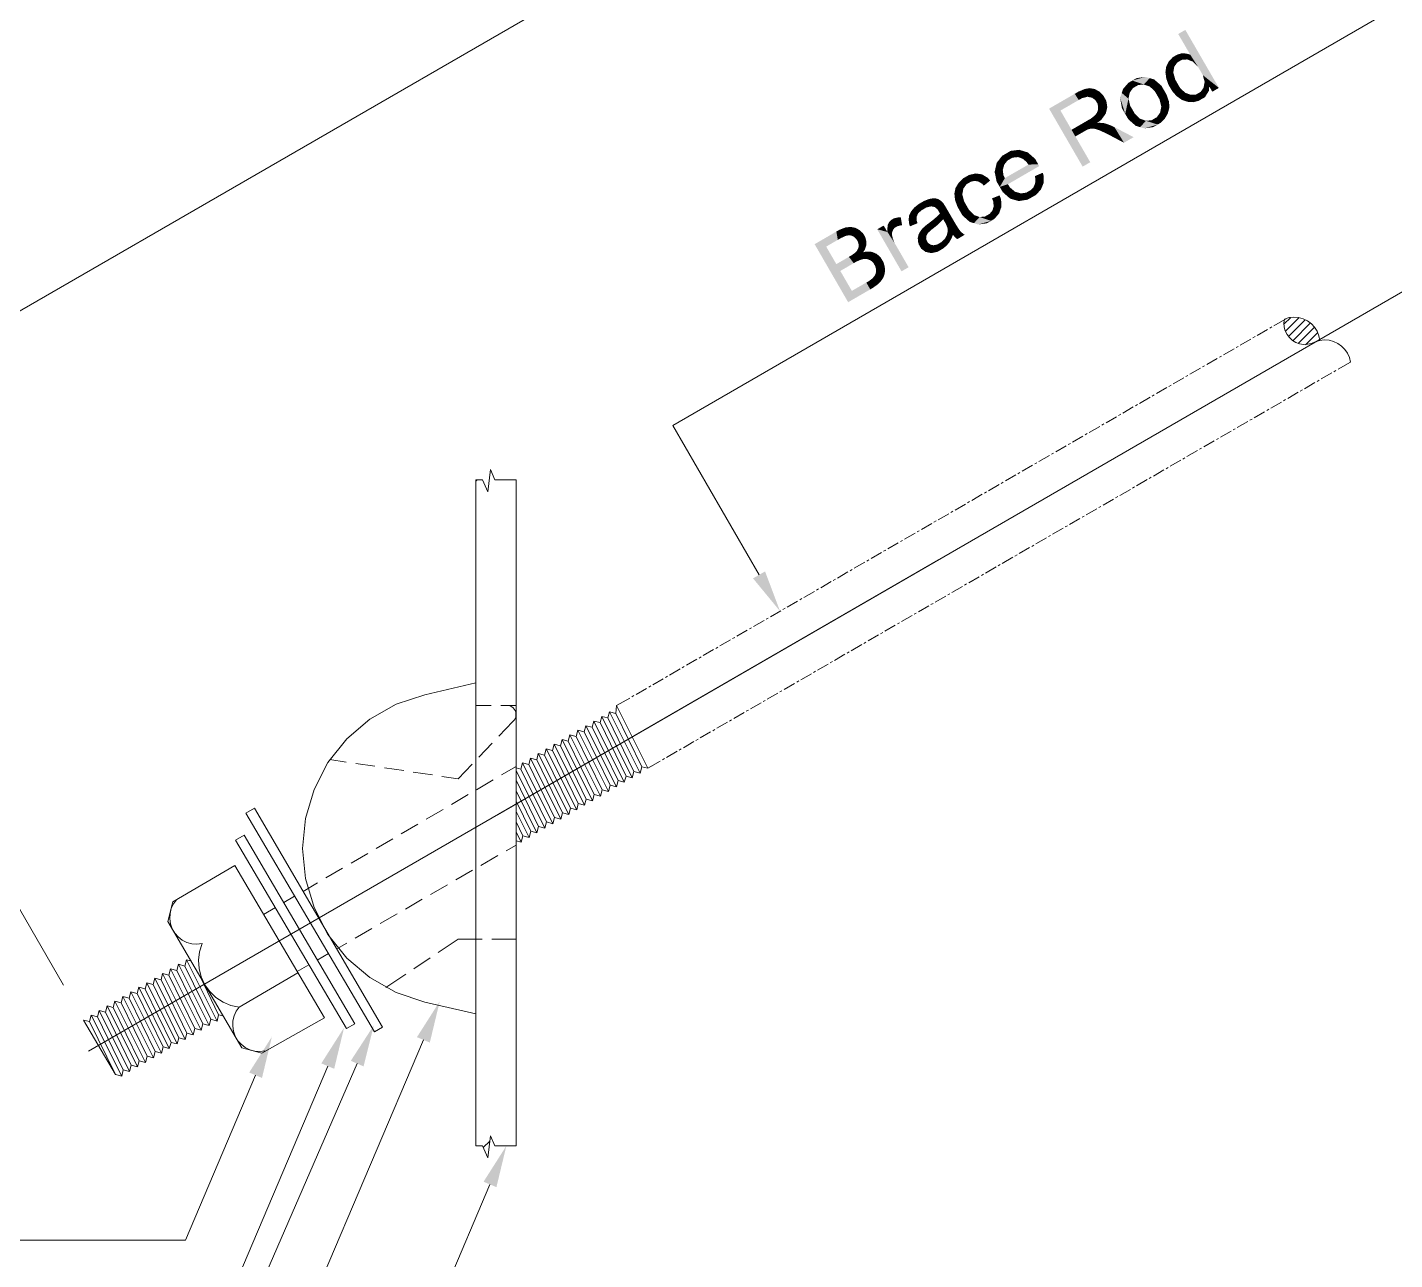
# Model space of a CAD drawing. Header units: millimetres. Extents: x 2 to 579, y 1 to 405.
# Drawn here: x 148.13 to 165.76, y 119.95 to 135.84 of the extents above; entities that cross this region are included whole.
import ezdxf

# ---------------------------------------------------------------- set-up
doc = ezdxf.new("R2010")
doc.units = ezdxf.units.MM
doc.linetypes.add('XKITLINE00', pattern=[0])
doc.layers.add('LinkedObject', color=7, linetype='Continuous', lineweight=0)

# ---------------------------------------------------------------- blocks, each defined once
blk = doc.blocks.new('*A4')
at = {"layer": 'LinkedObject'}
for color, points in [(7, [(163.057, 135.807), (163.121, 135.486), (162.965, 135.754)]), (7, [(163.057, 135.807), (163.222, 135.329), (163.121, 135.486)]), (7, [(163.222, 135.329), (163.057, 135.807), (163.49, 135.059)]), (7, [(162.895, 135.455), (162.951, 135.385), (162.845, 135.402)]), (7, [(162.928, 135.474), (162.951, 135.385), (162.895, 135.455)]), (7, [(162.953, 135.488), (163.013, 135.421), (162.928, 135.474)]), (7, [(162.928, 135.474), (163.013, 135.421), (162.981, 135.403)]), (7, [(162.951, 135.385), (162.928, 135.474), (162.981, 135.403)]), (7, [(163.002, 135.503), (163.013, 135.421), (162.953, 135.488)]), (7, [(163.027, 135.504), (163.013, 135.421), (163.002, 135.503)]), (7, [(163.027, 135.504), (163.081, 135.426), (163.013, 135.421)]), (7, [(163.052, 135.504), (163.081, 135.426), (163.027, 135.504)]), (7, [(163.099, 135.495), (163.081, 135.426), (163.052, 135.504)]), (7, [(163.121, 135.486), (163.081, 135.426), (163.099, 135.495)]), (7, [(163.081, 135.426), (163.121, 135.486), (163.117, 135.412)]), (7, [(163.117, 135.412), (163.121, 135.486), (163.153, 135.399)]), (7, [(163.121, 135.486), (163.222, 135.329), (163.153, 135.399)]), (7, [(162.811, 135.336), (162.908, 135.294), (162.8, 135.262)]), (7, [(162.8, 135.262), (162.908, 135.294), (162.806, 135.221)]), (7, [(162.806, 135.221), (162.908, 135.294), (162.902, 135.257)]), (7, [(162.902, 135.257), (162.864, 135.058), (162.806, 135.221)]), (7, [(162.914, 135.331), (162.811, 135.336), (162.828, 135.369)]), (7, [(162.908, 135.294), (162.811, 135.336), (162.914, 135.331)]), (7, [(162.845, 135.402), (162.951, 135.385), (162.828, 135.369)]), (7, [(162.828, 135.369), (162.951, 135.385), (162.914, 135.331)]), (7, [(162.927, 135.167), (162.864, 135.058), (162.902, 135.257)]), (7, [(163.222, 135.329), (163.49, 135.059), (163.254, 135.274)]), (7, [(163.254, 135.274), (163.49, 135.059), (163.283, 135.223)]), (7, [(161.827, 135.056), (161.824, 134.939), (161.795, 135.051)]), (7, [(161.824, 134.939), (161.827, 135.056), (161.853, 134.933)]), (7, [(161.919, 135.028), (161.827, 135.056), (161.889, 135.044)]), (7, [(161.853, 134.933), (161.827, 135.056), (161.919, 135.028)]), (7, [(162.372, 135.153), (162.237, 134.994), (162.322, 135.124)]), (7, [(162.382, 135.057), (162.237, 134.994), (162.372, 135.153)]), (7, [(162.322, 135.124), (162.237, 134.994), (162.254, 135.045)]), (7, [(162.34, 134.998), (162.237, 134.994), (162.382, 135.057)]), (7, [(162.54, 135.201), (162.372, 135.153), (162.428, 135.185)]), (7, [(162.597, 135.185), (162.372, 135.153), (162.54, 135.201)]), (7, [(162.522, 135.103), (162.372, 135.153), (162.597, 135.185)]), (7, [(162.372, 135.153), (162.45, 135.096), (162.416, 135.077)]), (7, [(162.45, 135.096), (162.372, 135.153), (162.522, 135.103)]), (7, [(162.382, 135.057), (162.372, 135.153), (162.416, 135.077)]), (7, [(162.522, 135.103), (162.597, 135.185), (162.56, 135.09)]), (7, [(162.597, 135.185), (162.597, 135.078), (162.56, 135.09)]), (7, [(162.748, 135.088), (162.597, 135.185), (162.654, 135.169)]), (7, [(162.785, 135.024), (162.597, 135.185), (162.748, 135.088)]), (7, [(162.664, 135.015), (162.597, 135.185), (162.785, 135.024)]), (7, [(162.597, 135.078), (162.597, 135.185), (162.664, 135.015)]), (7, [(162.806, 135.221), (162.864, 135.058), (162.811, 135.18)]), (7, [(162.811, 135.18), (162.864, 135.058), (162.84, 135.099)]), (7, [(162.864, 135.058), (162.927, 135.167), (162.958, 135.113)]), (7, [(162.988, 135.061), (162.864, 135.058), (162.958, 135.113)]), (7, [(162.864, 135.058), (162.988, 135.061), (162.888, 135.017)]), (7, [(162.888, 135.017), (162.988, 135.061), (162.945, 134.952)]), (7, [(162.945, 134.952), (162.988, 135.061), (162.978, 134.929)]), (7, [(162.978, 134.929), (162.988, 135.061), (163.055, 134.996)]), (7, [(163.255, 135.008), (163.365, 135.079), (163.26, 134.911)]), (7, [(163.292, 135.063), (163.365, 135.079), (163.255, 135.008)]), (7, [(163.26, 134.911), (163.365, 135.079), (163.31, 134.939)]), (7, [(163.283, 135.223), (163.49, 135.059), (163.306, 135.136)]), (7, [(163.365, 135.079), (163.292, 135.063), (163.299, 135.099)]), (7, [(163.306, 135.136), (163.365, 135.079), (163.299, 135.099)]), (7, [(163.306, 135.136), (163.49, 135.059), (163.365, 135.079)]), (7, [(163.31, 134.939), (163.365, 135.079), (163.362, 135.024)]), (7, [(163.365, 135.079), (163.49, 135.059), (163.405, 135.01)]), (7, [(161.683, 134.903), (161.3, 134.792), (161.631, 134.983)]), (7, [(161.447, 134.767), (161.3, 134.792), (161.683, 134.903)]), (7, [(161.795, 135.051), (161.631, 134.983), (161.763, 135.046)]), (7, [(161.795, 134.945), (161.631, 134.983), (161.795, 135.051)]), (7, [(161.763, 135.046), (161.631, 134.983), (161.681, 135.012)]), (7, [(161.631, 134.983), (161.725, 134.927), (161.683, 134.903)]), (7, [(161.725, 134.927), (161.631, 134.983), (161.795, 134.945)]), (7, [(161.795, 135.051), (161.824, 134.939), (161.795, 134.945)]), (7, [(161.919, 135.028), (161.898, 134.901), (161.853, 134.933)]), (7, [(161.949, 135.011), (161.898, 134.901), (161.919, 135.028)]), (7, [(161.997, 134.964), (161.898, 134.901), (161.949, 135.011)]), (7, [(162.015, 134.933), (161.898, 134.901), (161.997, 134.964)]), (7, [(161.898, 134.901), (162.015, 134.933), (161.913, 134.874)]), (7, [(162.015, 134.933), (161.924, 134.856), (161.913, 134.874)]), (7, [(161.924, 134.856), (162.015, 134.933), (161.933, 134.817)]), (7, [(161.933, 134.817), (162.015, 134.933), (162.041, 134.769)]), (7, [(162.051, 134.811), (162.015, 134.933), (162.038, 134.893)]), (7, [(162.041, 134.769), (162.015, 134.933), (162.051, 134.811)]), (7, [(162.237, 134.994), (162.282, 134.723), (162.216, 134.934)]), (7, [(162.216, 134.934), (162.282, 134.723), (162.239, 134.798)]), (7, [(162.237, 134.994), (162.34, 134.998), (162.332, 134.959)]), (7, [(162.324, 134.92), (162.282, 134.723), (162.237, 134.994)]), (7, [(162.324, 134.92), (162.237, 134.994), (162.332, 134.959)]), (7, [(162.346, 134.829), (162.282, 134.723), (162.324, 134.92)]), (7, [(162.664, 135.015), (162.785, 135.024), (162.693, 134.965)]), (7, [(162.785, 135.024), (162.724, 134.911), (162.693, 134.965)]), (7, [(162.724, 134.911), (162.785, 135.024), (162.747, 134.819)]), (7, [(162.747, 134.819), (162.785, 135.024), (162.849, 134.841)]), (7, [(162.847, 134.88), (162.785, 135.024), (162.815, 134.972)]), (7, [(162.849, 134.841), (162.785, 135.024), (162.847, 134.88)]), (7, [(163.055, 134.996), (163.083, 134.88), (162.978, 134.929)]), (7, [(162.978, 134.929), (163.083, 134.88), (163.012, 134.905)]), (7, [(163.092, 134.983), (163.083, 134.88), (163.055, 134.996)]), (7, [(163.083, 134.88), (163.092, 134.983), (163.12, 134.877)]), (7, [(163.12, 134.877), (163.092, 134.983), (163.128, 134.97)]), (7, [(163.128, 134.97), (163.26, 134.911), (163.12, 134.877)]), (7, [(163.12, 134.877), (163.26, 134.911), (163.158, 134.875)]), (7, [(163.195, 134.974), (163.26, 134.911), (163.128, 134.97)]), (7, [(163.158, 134.875), (163.26, 134.911), (163.228, 134.892)]), (7, [(163.26, 134.911), (163.195, 134.974), (163.225, 134.991)]), (7, [(163.255, 135.008), (163.26, 134.911), (163.225, 134.991)]), (7, [(161.59, 134.519), (161.733, 134.044), (161.3, 134.792)]), (7, [(161.3, 134.792), (161.447, 134.767), (161.59, 134.519)]), (7, [(161.885, 134.699), (161.922, 134.608), (161.836, 134.661)]), (7, [(161.9, 134.717), (162.041, 134.769), (161.885, 134.699)]), (7, [(162.031, 134.727), (161.885, 134.699), (162.041, 134.769)]), (7, [(161.972, 134.646), (161.885, 134.699), (162.031, 134.727)]), (7, [(161.922, 134.608), (161.885, 134.699), (161.972, 134.646)]), (7, [(161.915, 134.735), (162.041, 134.769), (161.9, 134.717)]), (7, [(162.041, 134.769), (161.915, 134.735), (161.931, 134.774)]), (7, [(161.932, 134.796), (162.041, 134.769), (161.931, 134.774)]), (7, [(161.933, 134.817), (162.041, 134.769), (161.932, 134.796)]), (7, [(162.282, 134.723), (162.346, 134.829), (162.376, 134.777)]), (7, [(162.406, 134.725), (162.282, 134.723), (162.376, 134.777)]), (7, [(162.406, 134.725), (162.474, 134.553), (162.282, 134.723)]), (7, [(162.282, 134.723), (162.474, 134.553), (162.322, 134.654)]), (7, [(162.474, 134.661), (162.474, 134.553), (162.406, 134.725)]), (7, [(162.811, 134.695), (162.69, 134.682), (162.732, 134.741)]), (7, [(162.74, 134.78), (162.831, 134.729), (162.732, 134.741)]), (7, [(162.732, 134.741), (162.831, 134.729), (162.811, 134.695)]), (7, [(162.849, 134.841), (162.74, 134.78), (162.747, 134.819)]), (7, [(162.85, 134.802), (162.74, 134.78), (162.849, 134.841)]), (7, [(162.831, 134.729), (162.74, 134.78), (162.85, 134.802)]), (7, [(161.754, 134.499), (161.59, 134.519), (161.802, 134.642)]), (7, [(161.754, 134.499), (161.802, 134.642), (161.773, 134.51)]), (7, [(161.773, 134.51), (161.802, 134.642), (161.802, 134.524)]), (7, [(161.852, 134.534), (161.802, 134.642), (161.836, 134.661)]), (7, [(161.802, 134.524), (161.802, 134.642), (161.811, 134.527)]), (7, [(161.811, 134.527), (161.802, 134.642), (161.824, 134.531)]), (7, [(161.824, 134.531), (161.802, 134.642), (161.852, 134.534)]), (7, [(161.852, 134.534), (161.836, 134.661), (161.868, 134.534)]), (7, [(161.836, 134.661), (161.922, 134.608), (161.868, 134.534)]), (7, [(161.868, 134.534), (161.922, 134.608), (161.883, 134.533)]), (7, [(161.922, 134.608), (161.922, 134.522), (161.883, 134.533)]), (7, [(161.948, 134.609), (161.922, 134.522), (161.922, 134.608)]), (7, [(161.922, 134.522), (161.948, 134.609), (161.947, 134.513)]), (7, [(161.947, 134.513), (161.948, 134.609), (161.971, 134.503)]), (7, [(162.004, 134.605), (161.948, 134.609), (161.988, 134.608)]), (7, [(161.971, 134.503), (161.948, 134.609), (162.004, 134.605)]), (7, [(162.004, 134.605), (162.037, 134.472), (161.971, 134.503)]), (7, [(162.037, 134.597), (162.037, 134.472), (162.004, 134.605)]), (7, [(162.106, 134.571), (162.037, 134.472), (162.037, 134.597)]), (7, [(162.037, 134.472), (162.106, 134.571), (162.078, 134.451)]), (7, [(162.078, 134.451), (162.106, 134.571), (162.143, 134.553)]), (7, [(162.078, 134.451), (162.143, 134.553), (162.266, 134.352)]), (7, [(162.266, 134.352), (162.143, 134.553), (162.39, 134.424)]), (7, [(162.322, 134.654), (162.474, 134.553), (162.418, 134.57)]), (7, [(162.474, 134.553), (162.474, 134.661), (162.512, 134.648)]), (7, [(162.549, 134.635), (162.474, 134.553), (162.512, 134.648)]), (7, [(162.549, 134.635), (162.7, 134.587), (162.474, 134.553)]), (7, [(162.474, 134.553), (162.7, 134.587), (162.53, 134.537)]), (7, [(162.53, 134.537), (162.7, 134.587), (162.643, 134.554)]), (7, [(162.621, 134.642), (162.7, 134.587), (162.549, 134.635)]), (7, [(162.7, 134.587), (162.621, 134.642), (162.656, 134.662)]), (7, [(162.69, 134.682), (162.7, 134.587), (162.656, 134.662)]), (7, [(162.791, 134.661), (162.69, 134.682), (162.811, 134.695)]), (7, [(162.735, 134.607), (162.69, 134.682), (162.791, 134.661)]), (7, [(162.7, 134.587), (162.69, 134.682), (162.735, 134.607)]), (7, [(161.59, 134.519), (161.639, 134.433), (161.733, 134.044)]), (7, [(161.639, 134.433), (161.59, 134.519), (161.754, 134.499)]), (7, [(161.733, 134.044), (161.639, 134.433), (161.831, 134.101)]), (7, [(160.75, 134.215), (160.611, 134.034), (160.694, 134.183)]), (7, [(160.763, 134.122), (160.611, 134.034), (160.75, 134.215)]), (7, [(160.694, 134.183), (160.611, 134.034), (160.625, 134.093)]), (7, [(160.915, 134.261), (160.75, 134.215), (160.804, 134.247)]), (7, [(160.97, 134.244), (160.75, 134.215), (160.915, 134.261)]), (7, [(160.902, 134.167), (160.75, 134.215), (160.97, 134.244)]), (7, [(160.75, 134.215), (160.829, 134.16), (160.794, 134.14)]), (7, [(160.829, 134.16), (160.75, 134.215), (160.902, 134.167)]), (7, [(160.763, 134.122), (160.75, 134.215), (160.794, 134.14)]), (7, [(160.902, 134.167), (160.97, 134.244), (160.939, 134.153)]), (7, [(160.97, 134.244), (160.963, 134.144), (160.939, 134.153)]), (7, [(160.963, 134.144), (160.97, 134.244), (161.01, 134.103)]), (7, [(161.121, 134.143), (160.97, 134.244), (161.026, 134.227)]), (7, [(161.01, 134.103), (160.97, 134.244), (161.121, 134.143)]), (7, [(160.611, 134.034), (160.624, 133.85), (160.598, 133.976)]), (7, [(160.722, 134.07), (160.611, 134.034), (160.763, 134.122)]), (7, [(160.713, 134.036), (160.611, 134.034), (160.722, 134.07)]), (7, [(160.611, 134.034), (160.713, 134.036), (160.703, 134.003)]), (7, [(160.703, 134.003), (160.624, 133.85), (160.611, 134.034)]), (7, [(160.712, 133.932), (160.624, 133.85), (160.703, 134.003)]), (7, [(161.162, 134.071), (160.664, 133.782), (161.159, 134.075)]), (7, [(160.73, 133.896), (161.159, 134.075), (160.664, 133.782)]), (7, [(161.169, 134.059), (160.664, 133.782), (161.162, 134.071)]), (7, [(161.173, 134.051), (160.664, 133.782), (161.169, 134.059)]), (7, [(160.769, 133.817), (160.664, 133.782), (161.173, 134.051)]), (7, [(161.033, 134.07), (161.159, 134.075), (160.73, 133.896)]), (7, [(161.01, 134.103), (161.121, 134.143), (161.033, 134.07)]), (7, [(161.159, 134.075), (161.033, 134.07), (161.121, 134.143)]), (7, [(160.135, 133.838), (160.237, 133.818), (160.115, 133.804)]), (7, [(160.115, 133.804), (160.237, 133.818), (160.195, 133.761)]), (7, [(160.19, 133.892), (160.237, 133.818), (160.135, 133.838)]), (7, [(160.225, 133.912), (160.237, 133.818), (160.19, 133.892)]), (7, [(160.354, 133.956), (160.225, 133.912), (160.269, 133.937)]), (7, [(160.395, 133.95), (160.225, 133.912), (160.354, 133.956)]), (7, [(160.342, 133.86), (160.225, 133.912), (160.395, 133.95)]), (7, [(160.225, 133.912), (160.295, 133.851), (160.272, 133.838)]), (7, [(160.295, 133.851), (160.225, 133.912), (160.342, 133.86)]), (7, [(160.237, 133.818), (160.225, 133.912), (160.272, 133.838)]), (7, [(160.342, 133.86), (160.395, 133.95), (160.366, 133.856)]), (7, [(160.395, 133.95), (160.39, 133.851), (160.366, 133.856)]), (7, [(160.39, 133.851), (160.395, 133.95), (160.437, 133.823)]), (7, [(160.508, 133.901), (160.395, 133.95), (160.436, 133.944)]), (7, [(160.54, 133.864), (160.395, 133.95), (160.508, 133.901)]), (7, [(160.437, 133.823), (160.395, 133.95), (160.54, 133.864)]), (7, [(160.437, 133.823), (160.54, 133.864), (160.459, 133.799)]), (7, [(160.624, 133.85), (160.712, 133.932), (160.73, 133.896)]), (7, [(160.73, 133.896), (160.664, 133.782), (160.624, 133.85)]), (7, [(160.797, 133.774), (160.664, 133.782), (160.769, 133.817)]), (7, [(161.11, 133.804), (161.228, 133.828), (161.1, 133.78)]), (7, [(161.211, 133.788), (161.1, 133.78), (161.228, 133.828)]), (7, [(161.12, 133.828), (161.228, 133.828), (161.11, 133.804)]), (7, [(161.219, 133.965), (161.124, 133.886), (161.117, 133.922)]), (7, [(161.12, 133.828), (161.219, 133.965), (161.228, 133.828)]), (7, [(161.124, 133.886), (161.219, 133.965), (161.12, 133.828)]), (7, [(161.228, 133.828), (161.219, 133.965), (161.232, 133.917)]), (7, [(160.094, 133.771), (160.188, 133.723), (160.079, 133.696)]), (7, [(160.079, 133.696), (160.188, 133.723), (160.083, 133.654)]), (7, [(160.083, 133.654), (160.188, 133.723), (160.181, 133.686)]), (7, [(160.181, 133.686), (160.143, 133.484), (160.083, 133.654)]), (7, [(160.083, 133.654), (160.143, 133.484), (160.088, 133.613)]), (7, [(160.195, 133.761), (160.094, 133.771), (160.115, 133.804)]), (7, [(160.188, 133.723), (160.094, 133.771), (160.195, 133.761)]), (7, [(160.205, 133.595), (160.143, 133.484), (160.181, 133.686)]), (7, [(160.662, 133.674), (160.579, 133.597), (160.564, 133.634)]), (7, [(160.579, 133.597), (160.662, 133.674), (160.586, 133.532)]), (7, [(160.586, 133.532), (160.662, 133.674), (160.671, 133.484)]), (7, [(160.686, 133.528), (160.662, 133.674), (160.681, 133.623)]), (7, [(160.671, 133.484), (160.662, 133.674), (160.686, 133.528)]), (7, [(160.664, 133.782), (160.852, 133.616), (160.702, 133.716)]), (7, [(160.797, 133.774), (160.852, 133.616), (160.664, 133.782)]), (7, [(160.702, 133.716), (160.852, 133.616), (160.796, 133.633)]), (7, [(160.862, 133.72), (160.852, 133.616), (160.797, 133.774)]), (7, [(160.852, 133.616), (160.862, 133.72), (160.908, 133.6)]), (7, [(160.898, 133.71), (160.908, 133.6), (160.862, 133.72)]), (7, [(160.935, 133.699), (160.908, 133.6), (160.898, 133.71)]), (7, [(160.935, 133.699), (161.083, 133.652), (160.908, 133.6)]), (7, [(160.908, 133.6), (161.083, 133.652), (161.023, 133.618)]), (7, [(161.005, 133.708), (161.083, 133.652), (160.935, 133.699)]), (7, [(161.039, 133.728), (161.083, 133.652), (161.005, 133.708)]), (7, [(161.064, 133.742), (161.083, 133.652), (161.039, 133.728)]), (7, [(161.064, 133.742), (161.211, 133.788), (161.083, 133.652)]), (7, [(161.1, 133.78), (161.211, 133.788), (161.064, 133.742)]), (7, [(161.083, 133.652), (161.211, 133.788), (161.13, 133.679)]), (7, [(161.13, 133.679), (161.211, 133.788), (161.194, 133.747)]), (7, [(159.521, 133.467), (159.611, 133.44), (159.496, 133.416)]), (7, [(159.542, 133.492), (159.611, 133.44), (159.521, 133.467)]), (7, [(159.619, 133.562), (159.542, 133.492), (159.563, 133.517)]), (7, [(159.652, 133.479), (159.542, 133.492), (159.619, 133.562)]), (7, [(159.611, 133.44), (159.542, 133.492), (159.652, 133.479)]), (7, [(159.654, 133.582), (159.719, 133.518), (159.619, 133.562)]), (7, [(159.652, 133.479), (159.619, 133.562), (159.685, 133.498)]), (7, [(159.685, 133.498), (159.619, 133.562), (159.719, 133.518)]), (7, [(159.776, 133.631), (159.654, 133.582), (159.75, 133.626)]), (7, [(159.781, 133.532), (159.654, 133.582), (159.776, 133.631)]), (7, [(159.75, 133.626), (159.654, 133.582), (159.689, 133.602)]), (7, [(159.719, 133.518), (159.654, 133.582), (159.781, 133.532)]), (7, [(159.846, 133.633), (159.776, 133.631), (159.803, 133.635)]), (7, [(159.864, 133.627), (159.776, 133.631), (159.846, 133.633)]), (7, [(159.781, 133.532), (159.776, 133.631), (159.807, 133.527)]), (7, [(159.807, 133.527), (159.776, 133.631), (159.827, 133.523)]), (7, [(159.776, 133.631), (159.863, 133.491), (159.827, 133.523)]), (7, [(159.864, 133.627), (159.863, 133.491), (159.776, 133.631)]), (7, [(159.881, 133.62), (159.863, 133.491), (159.864, 133.627)]), (7, [(159.914, 133.597), (159.863, 133.491), (159.881, 133.62)]), (7, [(159.929, 133.581), (159.863, 133.491), (159.914, 133.597)]), (7, [(159.863, 133.491), (159.929, 133.581), (159.938, 133.57)]), (7, [(159.863, 133.491), (159.938, 133.57), (159.879, 133.463)]), (7, [(159.879, 133.463), (159.938, 133.57), (159.88, 133.461)]), (7, [(159.88, 133.461), (159.938, 133.57), (159.887, 133.449)]), (7, [(159.887, 133.449), (159.938, 133.57), (159.892, 133.439)]), (7, [(159.892, 133.439), (159.938, 133.57), (159.934, 133.367)]), (7, [(159.964, 133.529), (159.934, 133.367), (159.938, 133.57)]), (7, [(159.982, 133.498), (159.934, 133.367), (159.964, 133.529)]), (7, [(159.982, 133.498), (159.953, 133.333), (159.934, 133.367)]), (7, [(160.053, 133.376), (159.953, 133.333), (159.982, 133.498)]), (7, [(160.088, 133.613), (160.143, 133.484), (160.118, 133.528)]), (7, [(160.143, 133.484), (160.205, 133.595), (160.236, 133.541)]), (7, [(160.267, 133.487), (160.143, 133.484), (160.236, 133.541)]), (7, [(160.267, 133.487), (160.331, 133.315), (160.143, 133.484)]), (7, [(160.143, 133.484), (160.331, 133.315), (160.182, 133.416)]), (7, [(160.334, 133.419), (160.331, 133.315), (160.267, 133.487)]), (7, [(160.534, 133.436), (160.671, 133.484), (160.552, 133.345)]), (7, [(160.569, 133.478), (160.671, 133.484), (160.534, 133.436)]), (7, [(160.552, 133.345), (160.671, 133.484), (160.596, 133.371)]), (7, [(160.671, 133.484), (160.569, 133.478), (160.578, 133.505)]), (7, [(160.586, 133.532), (160.671, 133.484), (160.578, 133.505)]), (7, [(160.596, 133.371), (160.671, 133.484), (160.655, 133.44)]), (7, [(159.221, 133.295), (159.215, 133.202), (159.214, 133.24)]), (7, [(159.229, 133.312), (159.215, 133.202), (159.221, 133.295)]), (7, [(159.312, 133.257), (159.215, 133.202), (159.229, 133.312)]), (7, [(159.237, 133.328), (159.327, 133.266), (159.229, 133.312)]), (7, [(159.229, 133.312), (159.327, 133.266), (159.312, 133.257)]), (7, [(159.261, 133.355), (159.327, 133.266), (159.237, 133.328)]), (7, [(159.277, 133.364), (159.327, 133.266), (159.261, 133.355)]), (7, [(159.355, 133.39), (159.277, 133.364), (159.3, 133.377)]), (7, [(159.388, 133.389), (159.277, 133.364), (159.355, 133.39)]), (7, [(159.383, 133.285), (159.277, 133.364), (159.388, 133.389)]), (7, [(159.277, 133.364), (159.344, 133.276), (159.327, 133.266)]), (7, [(159.344, 133.276), (159.277, 133.364), (159.383, 133.285)]), (7, [(159.383, 133.285), (159.388, 133.389), (159.405, 133.285)]), (7, [(159.493, 133.39), (159.506, 133.274), (159.489, 133.364)]), (7, [(159.489, 133.364), (159.506, 133.274), (159.496, 133.306)]), (7, [(159.602, 133.42), (159.493, 133.39), (159.611, 133.44)]), (7, [(159.496, 133.416), (159.611, 133.44), (159.493, 133.39)]), (7, [(159.593, 133.4), (159.493, 133.39), (159.602, 133.42)]), (7, [(159.593, 133.4), (159.506, 133.274), (159.493, 133.39)]), (7, [(159.594, 133.347), (159.506, 133.274), (159.593, 133.4)]), (7, [(159.506, 133.274), (159.594, 133.347), (159.603, 133.314)]), (7, [(159.721, 133.294), (159.778, 133.226), (159.685, 133.263)]), (7, [(159.747, 133.313), (159.804, 133.246), (159.721, 133.294)]), (7, [(159.721, 133.294), (159.804, 133.246), (159.778, 133.226)]), (7, [(159.798, 133.352), (159.85, 133.282), (159.747, 133.313)]), (7, [(159.747, 133.313), (159.85, 133.282), (159.804, 133.246)]), (7, [(159.871, 133.415), (159.934, 133.367), (159.798, 133.352)]), (7, [(159.798, 133.352), (159.934, 133.367), (159.85, 133.282)]), (7, [(159.85, 133.282), (159.934, 133.367), (159.915, 133.343)]), (7, [(159.892, 133.439), (159.934, 133.367), (159.871, 133.415)]), (7, [(160.053, 133.376), (159.971, 133.303), (159.953, 133.333)]), (7, [(159.971, 133.303), (160.053, 133.376), (159.99, 133.253)]), (7, [(159.981, 133.158), (160.09, 133.312), (160.14, 133.233)]), (7, [(159.993, 133.207), (160.09, 133.312), (159.981, 133.158)]), (7, [(159.99, 133.253), (160.053, 133.376), (160.09, 133.312)]), (7, [(160.09, 133.312), (159.991, 133.233), (159.99, 133.253)]), (7, [(159.991, 133.233), (160.09, 133.312), (159.993, 133.207)]), (7, [(160.182, 133.416), (160.331, 133.315), (160.276, 133.332)]), (7, [(160.331, 133.315), (160.334, 133.419), (160.369, 133.407)]), (7, [(160.404, 133.394), (160.331, 133.315), (160.369, 133.407)]), (7, [(160.404, 133.394), (160.552, 133.345), (160.331, 133.315)]), (7, [(160.331, 133.315), (160.552, 133.345), (160.386, 133.298)]), (7, [(160.386, 133.298), (160.552, 133.345), (160.496, 133.313)]), (7, [(160.473, 133.401), (160.552, 133.345), (160.404, 133.394)]), (7, [(160.552, 133.345), (160.473, 133.401), (160.507, 133.42)]), (7, [(160.534, 133.436), (160.552, 133.345), (160.507, 133.42)]), (7, [(158.576, 133.1), (158.277, 133.044), (158.557, 133.207)]), (7, [(158.6, 133.231), (158.677, 133.151), (158.557, 133.207)]), (7, [(158.557, 133.207), (158.677, 133.151), (158.617, 133.123)]), (7, [(158.576, 133.1), (158.557, 133.207), (158.617, 133.123)]), (7, [(158.676, 133.26), (158.677, 133.151), (158.6, 133.231)]), (7, [(158.716, 133.159), (158.676, 133.26), (158.708, 133.263)]), (7, [(158.677, 133.151), (158.676, 133.26), (158.696, 133.155)]), (7, [(158.696, 133.155), (158.676, 133.26), (158.716, 133.159)]), (7, [(158.741, 133.267), (158.753, 133.155), (158.708, 133.263)]), (7, [(158.708, 133.263), (158.753, 133.155), (158.716, 133.159)]), (7, [(158.801, 133.255), (158.753, 133.155), (158.741, 133.267)]), (7, [(158.83, 133.24), (158.753, 133.155), (158.801, 133.255)]), (7, [(158.753, 133.155), (158.83, 133.24), (158.77, 133.146)]), (7, [(158.83, 133.24), (158.787, 133.137), (158.77, 133.146)]), (7, [(158.787, 133.137), (158.83, 133.24), (158.815, 133.109)]), (7, [(158.815, 133.109), (158.83, 133.24), (158.916, 133.159)]), (7, [(158.916, 133.159), (158.826, 133.091), (158.815, 133.109)]), (7, [(158.826, 133.091), (158.916, 133.159), (158.837, 133.071)]), (7, [(158.901, 133.184), (158.83, 133.24), (158.858, 133.225)]), (7, [(158.916, 133.159), (158.83, 133.24), (158.901, 133.184)]), (7, [(158.837, 133.071), (158.916, 133.159), (158.846, 133.033)]), (7, [(158.846, 133.033), (158.916, 133.159), (158.942, 133.053)]), (7, [(158.943, 133.082), (158.916, 133.159), (158.93, 133.135)]), (7, [(158.942, 133.053), (158.916, 133.159), (158.943, 133.082)]), (7, [(159.215, 133.202), (159.084, 133.236), (159.167, 133.284)]), (7, [(159.084, 133.236), (159.215, 133.202), (159.397, 132.694)]), (7, [(159.29, 133.233), (159.215, 133.202), (159.312, 133.257)]), (7, [(159.284, 133.217), (159.215, 133.202), (159.29, 133.233)]), (7, [(159.277, 133.201), (159.215, 133.202), (159.284, 133.217)]), (7, [(159.308, 133.06), (159.489, 132.747), (159.215, 133.202)]), (7, [(159.308, 133.06), (159.215, 133.202), (159.285, 133.118)]), (7, [(159.285, 133.118), (159.215, 133.202), (159.279, 133.147)]), (7, [(159.279, 133.147), (159.215, 133.202), (159.274, 133.166)]), (7, [(159.274, 133.166), (159.215, 133.202), (159.277, 133.201)]), (7, [(159.397, 132.694), (159.215, 133.202), (159.489, 132.747)]), (7, [(159.616, 133.165), (159.716, 133.131), (159.607, 133.125)]), (7, [(159.607, 133.125), (159.716, 133.131), (159.608, 133.104)]), (7, [(159.608, 133.104), (159.716, 133.131), (159.715, 133.117)]), (7, [(159.715, 133.117), (159.632, 133.02), (159.608, 133.104)]), (7, [(159.716, 133.144), (159.616, 133.165), (159.625, 133.184)]), (7, [(159.716, 133.131), (159.616, 133.165), (159.716, 133.144)]), (7, [(159.634, 133.202), (159.726, 133.17), (159.625, 133.184)]), (7, [(159.625, 133.184), (159.726, 133.17), (159.716, 133.144)]), (7, [(159.721, 133.092), (159.632, 133.02), (159.715, 133.117)]), (7, [(159.658, 133.236), (159.726, 133.17), (159.634, 133.202)]), (7, [(159.673, 133.252), (159.726, 133.17), (159.658, 133.236)]), (7, [(159.685, 133.263), (159.743, 133.193), (159.673, 133.252)]), (7, [(159.726, 133.17), (159.673, 133.252), (159.735, 133.181)]), (7, [(159.735, 133.181), (159.673, 133.252), (159.743, 133.193)]), (7, [(159.685, 133.263), (159.778, 133.226), (159.743, 133.193)]), (7, [(160.06, 133.166), (159.954, 133.111), (159.968, 133.134)]), (7, [(160.047, 133.13), (159.954, 133.111), (160.06, 133.166)]), (7, [(160.016, 133.071), (159.954, 133.111), (160.047, 133.13)]), (7, [(160.14, 133.233), (160.06, 133.166), (159.968, 133.134)]), (7, [(159.981, 133.158), (160.14, 133.233), (159.968, 133.134)]), (7, [(160.06, 133.166), (160.14, 133.233), (160.074, 133.148)]), (7, [(160.074, 133.148), (160.14, 133.233), (160.152, 133.217)]), (7, [(160.152, 133.217), (160.102, 133.12), (160.074, 133.148)]), (7, [(160.165, 133.202), (160.102, 133.12), (160.152, 133.217)]), (7, [(160.165, 133.202), (160.118, 133.11), (160.102, 133.12)]), (7, [(160.196, 133.176), (160.118, 133.11), (160.165, 133.202)]), (7, [(160.118, 133.11), (160.196, 133.176), (160.213, 133.166)]), (7, [(158.426, 133.013), (158.277, 133.044), (158.576, 133.1)]), (7, [(158.277, 133.044), (158.608, 132.699), (158.709, 132.296)]), (7, [(158.557, 132.787), (158.608, 132.699), (158.277, 133.044)]), (7, [(158.277, 133.044), (158.426, 133.013), (158.557, 132.787)]), (7, [(158.752, 132.9), (158.903, 132.94), (158.817, 132.82)]), (7, [(158.797, 132.932), (158.903, 132.94), (158.752, 132.9)]), (7, [(158.809, 132.944), (158.922, 132.968), (158.797, 132.932)]), (7, [(158.903, 132.94), (158.797, 132.932), (158.922, 132.968)]), (7, [(158.824, 132.961), (158.922, 132.968), (158.809, 132.944)]), (7, [(158.817, 132.82), (158.903, 132.94), (158.876, 132.845)]), (7, [(158.842, 132.996), (158.922, 132.968), (158.824, 132.961)]), (7, [(158.942, 133.053), (158.842, 132.996), (158.846, 133.033)]), (7, [(158.942, 133.025), (158.842, 132.996), (158.942, 133.053)]), (7, [(158.922, 132.968), (158.842, 132.996), (158.942, 133.025)]), (7, [(158.903, 132.94), (158.921, 132.855), (158.876, 132.845)]), (7, [(159.015, 132.945), (158.903, 132.94), (158.943, 132.949)]), (7, [(158.963, 132.85), (158.903, 132.94), (159.015, 132.945)]), (7, [(158.921, 132.855), (158.903, 132.94), (158.963, 132.85)]), (7, [(158.963, 132.85), (159.015, 132.945), (158.983, 132.841)]), (7, [(158.983, 132.841), (159.015, 132.945), (159.003, 132.832)]), (7, [(159.003, 132.832), (159.015, 132.945), (159.047, 132.932)]), (7, [(159.608, 133.104), (159.632, 133.02), (159.608, 133.082)]), (7, [(159.608, 133.082), (159.632, 133.02), (159.62, 133.04)]), (7, [(159.632, 133.02), (159.721, 133.092), (159.728, 133.08)]), (7, [(159.739, 133.061), (159.632, 133.02), (159.728, 133.08)]), (7, [(159.632, 133.02), (159.739, 133.061), (159.651, 132.986)]), (7, [(159.651, 132.986), (159.739, 133.061), (159.707, 132.945)]), (7, [(159.707, 132.945), (159.739, 133.061), (159.744, 132.937)]), (7, [(159.744, 132.937), (159.739, 133.061), (159.77, 133.039)]), (7, [(159.77, 133.039), (159.781, 132.929), (159.744, 132.937)]), (7, [(159.791, 133.034), (159.781, 132.929), (159.77, 133.039)]), (7, [(159.812, 133.03), (159.781, 132.929), (159.791, 133.034)]), (7, [(159.781, 132.929), (159.812, 133.03), (159.862, 132.946)]), (7, [(159.906, 132.972), (159.812, 133.03), (159.86, 133.041)]), (7, [(159.862, 132.946), (159.812, 133.03), (159.906, 132.972)]), (7, [(159.887, 133.057), (159.933, 132.988), (159.86, 133.041)]), (7, [(159.86, 133.041), (159.933, 132.988), (159.906, 132.972)]), (7, [(159.913, 133.072), (159.933, 132.988), (159.887, 133.057)]), (7, [(159.997, 133.048), (159.913, 133.072), (159.954, 133.111)]), (7, [(159.979, 133.026), (159.913, 133.072), (159.997, 133.048)]), (7, [(159.933, 132.988), (159.913, 133.072), (159.979, 133.026)]), (7, [(159.997, 133.048), (159.954, 133.111), (160.016, 133.071)]), (7, [(158.781, 132.799), (158.557, 132.787), (158.719, 132.881)]), (7, [(158.608, 132.699), (158.557, 132.787), (158.781, 132.799)]), (7, [(158.817, 132.82), (158.719, 132.881), (158.752, 132.9)]), (7, [(158.781, 132.799), (158.719, 132.881), (158.817, 132.82)]), (7, [(159.047, 132.932), (159.035, 132.802), (159.003, 132.832)]), (7, [(159.079, 132.918), (159.035, 132.802), (159.047, 132.932)]), (7, [(159.13, 132.872), (159.035, 132.802), (159.079, 132.918)]), (7, [(159.148, 132.839), (159.035, 132.802), (159.13, 132.872)]), (7, [(159.035, 132.802), (159.148, 132.839), (159.047, 132.781)]), (7, [(159.148, 132.839), (159.057, 132.763), (159.047, 132.781)]), (7, [(159.057, 132.763), (159.148, 132.839), (159.068, 132.727)]), (7, [(159.068, 132.727), (159.148, 132.839), (159.183, 132.729)]), (7, [(159.181, 132.758), (159.148, 132.839), (159.164, 132.813)]), (7, [(159.183, 132.729), (159.148, 132.839), (159.181, 132.758)]), (7, [(158.709, 132.296), (158.608, 132.699), (158.757, 132.442)]), (7, [(159, 132.585), (159.087, 132.523), (158.968, 132.563)]), (7, [(159.009, 132.592), (159.087, 132.523), (159, 132.585)]), (7, [(159.108, 132.543), (159.009, 132.592), (159.024, 132.605)]), (7, [(159.087, 132.523), (159.009, 132.592), (159.108, 132.543)]), (7, [(159.047, 132.632), (159.159, 132.606), (159.024, 132.605)]), (7, [(159.024, 132.605), (159.159, 132.606), (159.108, 132.543)]), (7, [(159.168, 132.628), (159.047, 132.632), (159.062, 132.659)]), (7, [(159.159, 132.606), (159.047, 132.632), (159.168, 132.628)]), (7, [(159.069, 132.691), (159.177, 132.649), (159.062, 132.659)]), (7, [(159.062, 132.659), (159.177, 132.649), (159.168, 132.628)]), (7, [(159.183, 132.729), (159.069, 132.691), (159.068, 132.727)]), (7, [(159.185, 132.7), (159.069, 132.691), (159.183, 132.729)]), (7, [(159.177, 132.649), (159.069, 132.691), (159.185, 132.7)]), (7, [(159.108, 132.543), (159.159, 132.606), (159.129, 132.564)]), (7, [(158.757, 132.442), (158.994, 132.461), (158.709, 132.296)]), (7, [(158.944, 132.55), (158.994, 132.461), (158.757, 132.442)]), (7, [(158.968, 132.563), (159.03, 132.482), (158.944, 132.55)]), (7, [(158.944, 132.55), (159.03, 132.482), (158.994, 132.461)]), (7, [(158.968, 132.563), (159.087, 132.523), (159.03, 132.482)]), (6, [(157.483, 128.735), (157.638, 128.825), (157.831, 128.312)]), (6, [(153.315, 122.75), (153.149, 122.82), (153.443, 123.282)]), (6, [(152.082, 122.412), (151.916, 122.482), (152.21, 122.944)]), (6, [(152.461, 122.443), (152.296, 122.515), (152.594, 122.974)]), (6, [(151.151, 122.294), (150.986, 122.364), (151.279, 122.826)]), (6, [(154.174, 120.886), (154.008, 120.956), (154.302, 121.418)])]:
    blk.add_hatch(color=color, dxfattribs=at).paths.add_polyline_path(points, flags=17)
at = {"layer": 'LinkedObject', "color": 6, "linetype": 'XKITLINE00', "lineweight": 0}
for p, q in [((144.685, 130.25), (186.079, 154.174)), ((156.447, 130.706), (165.607, 136)), ((154.188, 125.687), (169.009, 134.253)), ((148.591, 123.492), (144.235, 131.029)), ((157.561, 128.78), (156.447, 130.706)), ((153.232, 122.785), (149.077, 112.995)), ((152.378, 122.479), (149.464, 115.783)), ((151.999, 122.447), (150.421, 118.729)), ((151.068, 122.329), (150.165, 120.201)), ((154.091, 120.921), (149.801, 110.814)), ((150.165, 120.201), (140.624, 120.201))]:
    blk.add_line(p, q, dxfattribs=at)
at = {"layer": 'LinkedObject', "color": 9, "linetype": 'XKITLINE00', "lineweight": 0}
for p, q in [((164.199, 131.993), (164.368, 132.091)), ((163.983, 131.868), (164.118, 131.946)), ((164.145, 131.962), (164.172, 131.977)), ((163.712, 131.711), (163.739, 131.727)), ((163.766, 131.743), (163.902, 131.821)), ((163.929, 131.837), (163.956, 131.852)), ((163.333, 131.493), (163.469, 131.571)), ((163.496, 131.586), (163.523, 131.602)), ((163.55, 131.618), (163.685, 131.696)), ((163.063, 131.336), (163.09, 131.352)), ((163.117, 131.367), (163.252, 131.446)), ((163.279, 131.461), (163.306, 131.477)), ((164.81, 131.306), (164.945, 131.384)), ((164.972, 131.4), (164.999, 131.416)), ((165.026, 131.431), (165.185, 131.523)), ((162.684, 131.117), (162.819, 131.195)), ((162.846, 131.211), (162.873, 131.227)), ((162.901, 131.242), (163.036, 131.321)), ((164.593, 131.181), (164.728, 131.259)), ((164.756, 131.275), (164.783, 131.291)), ((162.468, 130.992), (162.603, 131.07)), ((162.63, 131.086), (162.657, 131.102)), ((164.16, 130.931), (164.296, 131.009)), ((164.323, 131.025), (164.35, 131.04)), ((164.377, 131.056), (164.512, 131.134)), ((164.539, 131.15), (164.566, 131.166)), ((162.035, 130.742), (162.17, 130.82)), ((162.197, 130.836), (162.224, 130.851)), ((162.251, 130.867), (162.386, 130.945)), ((162.414, 130.961), (162.441, 130.977)), ((163.944, 130.806), (164.079, 130.884)), ((164.106, 130.9), (164.133, 130.915)), ((161.818, 130.617), (161.954, 130.695)), ((161.981, 130.711), (162.008, 130.726)), ((163.673, 130.649), (163.7, 130.665)), ((163.727, 130.681), (163.863, 130.759)), ((163.89, 130.775), (163.917, 130.79)), ((161.548, 130.46), (161.575, 130.476)), ((161.602, 130.492), (161.737, 130.57)), ((161.764, 130.586), (161.791, 130.601)), ((163.295, 130.431), (163.43, 130.509)), ((163.457, 130.524), (163.484, 130.54)), ((163.511, 130.556), (163.646, 130.634)), ((161.169, 130.242), (161.304, 130.32)), ((161.331, 130.335), (161.358, 130.351)), ((161.385, 130.367), (161.521, 130.445)), ((163.078, 130.305), (163.213, 130.384)), ((163.24, 130.399), (163.267, 130.415)), ((154.063, 129.851), (154.096, 130.138)), ((154.096, 130.138), (154.153, 130.007)), ((160.953, 130.116), (161.088, 130.195)), ((161.115, 130.21), (161.142, 130.226)), ((162.645, 130.055), (162.78, 130.133)), ((162.808, 130.149), (162.835, 130.165)), ((162.862, 130.18), (162.997, 130.259)), ((163.024, 130.274), (163.051, 130.29)), ((153.909, 130.007), (153.993, 130.007)), ((153.909, 129.99), (153.926, 130.007)), ((153.993, 130.007), (154.063, 129.851)), ((154.153, 130.007), (154.427, 130.007)), ((160.52, 129.866), (160.655, 129.944)), ((160.682, 129.96), (160.709, 129.976)), ((160.736, 129.991), (160.871, 130.07)), ((160.898, 130.085), (160.925, 130.101)), ((162.429, 129.93), (162.564, 130.008)), ((162.591, 130.024), (162.618, 130.04)), ((160.303, 129.741), (160.438, 129.819)), ((160.466, 129.835), (160.493, 129.851)), ((162.158, 129.774), (162.185, 129.789)), ((162.212, 129.805), (162.348, 129.883)), ((162.375, 129.899), (162.402, 129.915)), ((160.033, 129.585), (160.06, 129.6)), ((160.087, 129.616), (160.222, 129.694)), ((160.249, 129.71), (160.276, 129.726)), ((161.779, 129.555), (161.915, 129.633)), ((161.942, 129.649), (161.969, 129.664)), ((161.996, 129.68), (162.131, 129.758)), ((159.654, 129.366), (159.789, 129.444)), ((159.816, 129.46), (159.843, 129.475)), ((159.87, 129.491), (160.006, 129.569)), ((161.509, 129.398), (161.536, 129.414)), ((161.563, 129.43), (161.698, 129.508)), ((161.725, 129.524), (161.752, 129.539)), ((159.437, 129.241), (159.573, 129.319)), ((159.6, 129.335), (159.627, 129.35)), ((161.13, 129.18), (161.265, 129.258)), ((161.292, 129.273), (161.319, 129.289)), ((161.346, 129.305), (161.482, 129.383)), ((159.004, 128.991), (159.14, 129.069)), ((159.167, 129.084), (159.194, 129.1)), ((159.221, 129.116), (159.356, 129.194)), ((159.383, 129.209), (159.41, 129.225)), ((160.914, 129.054), (161.049, 129.133)), ((161.076, 129.148), (161.103, 129.164)), ((159.874, 128.973), (148.914, 122.639)), ((158.788, 128.865), (158.923, 128.944)), ((158.95, 128.959), (158.977, 128.975)), ((160.481, 128.804), (160.616, 128.882)), ((160.643, 128.898), (160.67, 128.914)), ((160.697, 128.929), (160.832, 129.008)), ((160.859, 129.023), (160.887, 129.039)), ((158.517, 128.709), (158.545, 128.725)), ((158.572, 128.74), (158.707, 128.819)), ((158.734, 128.834), (158.761, 128.85)), ((160.264, 128.679), (160.4, 128.757)), ((160.427, 128.773), (160.454, 128.789)), ((158.139, 128.49), (158.274, 128.568)), ((158.301, 128.584), (158.328, 128.6)), ((158.355, 128.615), (158.49, 128.693)), ((159.994, 128.523), (160.021, 128.538)), ((160.048, 128.554), (160.183, 128.632)), ((160.21, 128.648), (160.237, 128.664)), ((157.922, 128.365), (158.058, 128.443)), ((158.085, 128.459), (158.112, 128.475)), ((159.615, 128.304), (159.75, 128.382)), ((159.777, 128.398), (159.804, 128.413)), ((159.831, 128.429), (159.967, 128.507)), ((157.489, 128.115), (157.625, 128.193)), ((157.652, 128.209), (157.679, 128.224)), ((157.706, 128.24), (157.841, 128.318)), ((157.868, 128.334), (157.895, 128.349)), ((159.398, 128.179), (159.534, 128.257)), ((159.561, 128.273), (159.588, 128.288)), ((157.273, 127.99), (157.408, 128.068)), ((157.435, 128.084), (157.462, 128.099)), ((158.966, 127.929), (159.101, 128.007)), ((159.128, 128.022), (159.155, 128.038)), ((159.182, 128.054), (159.317, 128.132)), ((159.344, 128.147), (159.371, 128.163)), ((157.002, 127.833), (157.029, 127.849)), ((157.056, 127.865), (157.192, 127.943)), ((157.219, 127.959), (157.246, 127.974)), ((158.749, 127.803), (158.884, 127.882)), ((158.911, 127.897), (158.938, 127.913)), ((156.624, 127.614), (156.759, 127.693)), ((156.786, 127.708), (156.813, 127.724)), ((156.84, 127.74), (156.975, 127.818)), ((158.479, 127.647), (158.506, 127.663)), ((158.533, 127.678), (158.668, 127.757)), ((158.695, 127.772), (158.722, 127.788)), ((156.353, 127.458), (156.38, 127.474)), ((156.407, 127.489), (156.542, 127.568)), ((156.569, 127.583), (156.596, 127.599)), ((158.1, 127.428), (158.235, 127.506)), ((158.262, 127.522), (158.289, 127.538)), ((158.316, 127.553), (158.451, 127.631)), ((155.974, 127.239), (156.109, 127.317)), ((156.137, 127.333), (156.164, 127.349)), ((156.191, 127.364), (156.326, 127.442)), ((157.883, 127.303), (158.019, 127.381)), ((158.046, 127.397), (158.073, 127.413)), ((155.724, 127.095), (155.893, 127.192)), ((155.92, 127.208), (155.947, 127.224)), ((157.45, 127.053), (157.586, 127.131)), ((157.613, 127.147), (157.64, 127.162)), ((157.667, 127.178), (157.802, 127.256)), ((157.829, 127.272), (157.856, 127.287)), ((157.234, 126.928), (157.369, 127.006)), ((157.396, 127.022), (157.423, 127.037)), ((156.963, 126.771), (156.99, 126.787)), ((157.017, 126.803), (157.153, 126.881)), ((157.18, 126.896), (157.207, 126.912)), ((156.585, 126.552), (156.72, 126.631)), ((156.747, 126.646), (156.774, 126.662)), ((156.801, 126.678), (156.936, 126.756)), ((156.368, 126.427), (156.503, 126.506)), ((156.53, 126.521), (156.558, 126.537)), ((156.128, 126.289), (156.287, 126.38)), ((156.314, 126.396), (156.341, 126.412))]:
    blk.add_line(p, q, dxfattribs=at)
at = {"layer": 'LinkedObject', "color": 3, "linetype": 'XKITLINE00', "lineweight": 0}
for p, q in [((164.335, 132.079), (164.329, 132.028)), ((164.394, 132.097), (164.335, 132.079)), ((164.456, 132.104), (164.394, 132.097)), ((164.517, 132.099), (164.456, 132.104)), ((164.577, 132.083), (164.517, 132.099)), ((164.632, 132.056), (164.577, 132.083)), ((164.682, 132.019), (164.632, 132.056)), ((164.329, 132.028), (164.333, 131.976)), ((164.333, 131.976), (164.346, 131.926)), ((164.346, 131.926), (164.369, 131.88)), ((164.369, 131.88), (164.4, 131.839)), ((164.724, 131.973), (164.682, 132.019)), ((164.756, 131.921), (164.724, 131.973)), ((164.779, 131.863), (164.756, 131.921)), ((164.4, 131.839), (164.439, 131.804)), ((164.439, 131.804), (164.483, 131.777)), ((164.483, 131.777), (164.531, 131.759)), ((164.531, 131.759), (164.582, 131.751)), ((164.582, 131.751), (164.634, 131.753)), ((164.634, 131.753), (164.685, 131.764)), ((164.685, 131.764), (164.732, 131.785)), ((164.79, 131.803), (164.732, 131.785)), ((164.79, 131.803), (164.779, 131.863)), ((164.849, 131.809), (164.79, 131.803)), ((164.91, 131.805), (164.849, 131.809)), ((164.968, 131.79), (164.91, 131.805)), ((165.023, 131.765), (164.968, 131.79)), ((165.072, 131.73), (165.023, 131.765)), ((165.114, 131.687), (165.072, 131.73)), ((165.148, 131.637), (165.114, 131.687)), ((165.172, 131.582), (165.148, 131.637)), ((165.185, 131.523), (165.172, 131.582)), ((150.002, 124.564), (150.801, 125.031)), ((151.956, 123.071), (150.801, 125.031)), ((149.936, 124.313), (150.002, 124.564)), ((149.981, 124.477), (149.965, 124.413)), ((150.008, 124.537), (149.981, 124.477)), ((150.047, 124.591), (150.008, 124.537)), ((149.936, 124.313), (150.892, 122.682)), ((149.965, 124.413), (149.962, 124.346)), ((149.962, 124.346), (149.971, 124.281)), ((149.971, 124.281), (149.993, 124.218)), ((149.993, 124.218), (150.026, 124.161)), ((150.026, 124.161), (150.07, 124.112)), ((150.07, 124.112), (150.123, 124.071)), ((150.123, 124.071), (150.182, 124.042)), ((150.182, 124.042), (150.246, 124.024)), ((150.246, 124.024), (150.312, 124.019)), ((150.312, 124.019), (150.378, 124.027)), ((150.378, 124.027), (150.345, 123.922)), ((150.345, 123.922), (150.332, 123.813)), ((150.332, 123.813), (150.339, 123.703)), ((150.339, 123.703), (150.366, 123.596)), ((150.366, 123.596), (150.413, 123.496)), ((150.858, 123.207), (151.615, 123.649)), ((150.413, 123.496), (150.477, 123.407)), ((150.477, 123.407), (150.557, 123.331)), ((150.557, 123.331), (150.649, 123.271)), ((150.649, 123.271), (150.751, 123.229)), ((150.751, 123.229), (150.858, 123.207)), ((150.792, 123.093), (150.776, 123.029)), ((150.819, 123.153), (150.792, 123.093)), ((150.858, 123.207), (150.819, 123.153)), ((151.147, 122.615), (151.956, 123.071)), ((150.776, 123.029), (150.773, 122.962)), ((150.773, 122.962), (150.782, 122.897)), ((150.782, 122.897), (150.804, 122.834)), ((150.804, 122.834), (150.837, 122.777)), ((150.837, 122.777), (150.881, 122.728)), ((150.881, 122.728), (150.934, 122.687)), ((150.892, 122.682), (151.147, 122.615)), ((150.934, 122.687), (150.993, 122.658)), ((150.993, 122.658), (151.057, 122.64)), ((151.057, 122.64), (151.123, 122.635)), ((151.123, 122.635), (151.189, 122.643))]:
    blk.add_line(p, q, dxfattribs=at)
at = {"layer": 'LinkedObject', "color": 1, "linetype": 'XKITLINE00', "lineweight": 0}
for p, q in [((164.333, 132.015), (164.413, 132.096)), ((164.35, 131.924), (164.521, 132.095)), ((164.388, 131.854), (164.603, 132.069)), ((164.442, 131.8), (164.67, 132.028)), ((164.513, 131.762), (164.724, 131.973)), ((164.606, 131.747), (164.765, 131.906)), ((153.909, 127.098), (154.105, 127.098)), ((154.23, 127.098), (154.427, 127.098)), ((154.33, 127.096), (154.309, 127.098)), ((154.352, 127.09), (154.33, 127.096)), ((154.371, 127.08), (154.352, 127.09)), ((154.389, 127.067), (154.371, 127.08)), ((154.403, 127.05), (154.389, 127.067)), ((154.415, 127.032), (154.403, 127.05)), ((154.414, 126.926), (154.422, 126.946)), ((154.423, 127.011), (154.415, 127.032)), ((154.422, 126.946), (154.426, 126.968)), ((154.426, 126.99), (154.423, 127.011)), ((154.426, 126.968), (154.426, 126.99)), ((155.531, 126.956), (155.51, 126.875)), ((155.612, 126.935), (155.531, 126.956)), ((155.531, 126.956), (155.926, 126.165)), ((155.633, 127.016), (155.612, 126.935)), ((155.714, 126.995), (155.633, 127.016)), ((155.633, 127.016), (156.028, 126.224)), ((155.724, 127.095), (155.714, 126.995)), ((156.049, 126.305), (155.714, 126.995)), ((155.724, 127.095), (156.128, 126.289)), ((154.387, 126.891), (154.207, 126.702)), ((154.387, 126.891), (154.402, 126.907)), ((154.402, 126.907), (154.414, 126.926)), ((155.225, 126.776), (155.203, 126.696)), ((155.306, 126.755), (155.225, 126.776)), ((155.225, 126.776), (155.619, 125.987)), ((155.327, 126.836), (155.306, 126.755)), ((155.408, 126.815), (155.327, 126.836)), ((155.327, 126.836), (155.721, 126.046)), ((155.429, 126.896), (155.408, 126.815)), ((155.742, 126.127), (155.408, 126.815)), ((155.51, 126.875), (155.429, 126.896)), ((155.429, 126.896), (155.823, 126.106)), ((155.845, 126.186), (155.51, 126.875)), ((155.947, 126.246), (155.612, 126.935)), ((154.12, 126.612), (153.948, 126.431)), ((154.918, 126.597), (154.897, 126.516)), ((154.999, 126.576), (154.918, 126.597)), ((154.918, 126.597), (155.311, 125.809)), ((155.02, 126.657), (154.999, 126.576)), ((155.101, 126.636), (155.02, 126.657)), ((155.02, 126.657), (155.414, 125.869)), ((155.122, 126.717), (155.101, 126.636)), ((155.435, 125.949), (155.101, 126.636)), ((155.203, 126.696), (155.122, 126.717)), ((155.122, 126.717), (155.516, 125.928)), ((155.537, 126.009), (155.203, 126.696)), ((155.64, 126.068), (155.306, 126.755)), ((154.612, 126.418), (154.591, 126.337)), ((154.693, 126.396), (154.612, 126.418)), ((154.612, 126.418), (155.004, 125.632)), ((154.714, 126.477), (154.693, 126.396)), ((154.795, 126.456), (154.714, 126.477)), ((154.714, 126.477), (155.107, 125.691)), ((154.816, 126.537), (154.795, 126.456)), ((155.128, 125.771), (154.795, 126.456)), ((154.897, 126.516), (154.816, 126.537)), ((154.816, 126.537), (155.209, 125.75)), ((155.23, 125.831), (154.897, 126.516)), ((155.333, 125.89), (154.999, 126.576)), ((152.027, 126.398), (152.236, 126.367)), ((152.36, 126.349), (152.607, 126.312)), ((152.731, 126.293), (152.978, 126.256)), ((153.101, 126.238), (153.349, 126.201)), ((153.861, 126.34), (153.681, 126.151)), ((154.422, 126.291), (154.427, 126.296)), ((154.489, 126.277), (154.427, 126.293)), ((154.427, 126.259), (154.799, 125.513)), ((154.51, 126.358), (154.489, 126.277)), ((154.821, 125.594), (154.489, 126.277)), ((154.591, 126.337), (154.51, 126.358)), ((154.51, 126.358), (154.902, 125.572)), ((154.923, 125.653), (154.591, 126.337)), ((155.025, 125.712), (154.693, 126.396)), ((155.947, 126.246), (155.926, 126.165)), ((156.028, 126.224), (155.947, 126.246)), ((156.049, 126.305), (156.028, 126.224)), ((156.128, 126.289), (156.049, 126.305)), ((156.189, 126.314), (156.189, 126.315)), ((153.472, 126.182), (153.681, 126.151)), ((154.718, 125.534), (154.427, 126.133)), ((155.64, 126.068), (155.619, 125.987)), ((155.721, 126.046), (155.64, 126.068)), ((155.742, 126.127), (155.721, 126.046)), ((155.823, 126.106), (155.742, 126.127)), ((155.845, 126.186), (155.823, 126.106)), ((155.926, 126.165), (155.845, 126.186)), ((154.427, 125.995), (154.697, 125.454)), ((155.333, 125.89), (155.311, 125.809)), ((155.414, 125.869), (155.333, 125.89)), ((155.435, 125.949), (155.414, 125.869)), ((155.516, 125.928), (155.435, 125.949)), ((155.537, 126.009), (155.516, 125.928)), ((155.619, 125.987), (155.537, 126.009)), ((151.053, 125.772), (150.943, 125.706)), ((151.053, 125.772), (152.706, 122.95)), ((154.616, 125.475), (154.427, 125.864)), ((154.427, 125.73), (154.595, 125.394)), ((155.025, 125.712), (155.004, 125.632)), ((155.107, 125.691), (155.025, 125.712)), ((155.128, 125.771), (155.107, 125.691)), ((155.209, 125.75), (155.128, 125.771)), ((155.23, 125.831), (155.209, 125.75)), ((155.311, 125.809), (155.23, 125.831)), ((152.601, 122.89), (150.943, 125.706)), ((154.513, 125.416), (154.427, 125.594)), ((154.718, 125.534), (154.697, 125.454)), ((154.799, 125.513), (154.718, 125.534)), ((154.821, 125.594), (154.799, 125.513)), ((154.902, 125.572), (154.821, 125.594)), ((154.923, 125.653), (154.902, 125.572)), ((155.004, 125.632), (154.923, 125.653)), ((154.427, 125.466), (154.492, 125.335)), ((154.513, 125.416), (154.492, 125.335)), ((154.595, 125.394), (154.513, 125.416)), ((154.616, 125.475), (154.595, 125.394)), ((154.697, 125.454), (154.616, 125.475)), ((154.492, 125.335), (154.427, 125.352)), ((153.422, 123.91), (153.681, 124.082)), ((153.681, 124.082), (153.991, 124.082)), ((154.116, 124.082), (154.427, 124.082)), ((150.176, 123.818), (150.155, 123.737)), ((150.176, 123.818), (150.571, 123.028)), ((150.234, 123.803), (150.176, 123.818)), ((153.11, 123.702), (153.318, 123.841)), ((149.87, 123.639), (149.849, 123.558)), ((149.87, 123.639), (150.264, 122.851)), ((149.951, 123.618), (149.87, 123.639)), ((149.972, 123.699), (149.951, 123.618)), ((150.285, 122.931), (149.951, 123.618)), ((149.972, 123.699), (150.366, 122.91)), ((150.053, 123.678), (149.972, 123.699)), ((150.074, 123.759), (150.053, 123.678)), ((150.387, 122.991), (150.053, 123.678)), ((150.074, 123.759), (150.468, 122.969)), ((150.155, 123.737), (150.074, 123.759)), ((150.49, 123.05), (150.155, 123.737)), ((150.592, 123.109), (150.352, 123.602)), ((152.747, 123.46), (153.006, 123.633)), ((149.562, 123.463), (149.541, 123.382)), ((149.643, 123.442), (149.562, 123.463)), ((149.562, 123.463), (149.956, 122.673)), ((149.666, 123.519), (149.645, 123.438)), ((149.978, 122.753), (149.645, 123.438)), ((149.666, 123.519), (150.059, 122.732)), ((149.747, 123.498), (149.666, 123.519)), ((149.768, 123.579), (149.747, 123.498)), ((150.08, 122.813), (149.747, 123.498)), ((149.768, 123.579), (150.161, 122.791)), ((149.849, 123.558), (149.768, 123.579)), ((150.182, 122.872), (149.849, 123.558)), ((149.255, 123.284), (149.234, 123.203)), ((149.255, 123.284), (149.649, 122.495)), ((149.336, 123.263), (149.255, 123.284)), ((149.358, 123.344), (149.336, 123.263)), ((149.67, 122.576), (149.336, 123.263)), ((149.358, 123.344), (149.752, 122.554)), ((149.439, 123.322), (149.358, 123.344)), ((149.46, 123.403), (149.439, 123.322)), ((149.773, 122.635), (149.439, 123.322)), ((149.46, 123.403), (149.854, 122.614)), ((149.541, 123.382), (149.46, 123.403)), ((149.875, 122.694), (149.541, 123.382)), ((148.949, 123.104), (148.928, 123.023)), ((149.03, 123.083), (148.949, 123.104)), ((148.949, 123.104), (149.342, 122.317)), ((149.051, 123.164), (149.03, 123.083)), ((149.363, 122.398), (149.03, 123.083)), ((149.132, 123.143), (149.051, 123.164)), ((149.051, 123.164), (149.444, 122.376)), ((149.153, 123.224), (149.132, 123.143)), ((149.466, 122.457), (149.132, 123.143)), ((149.153, 123.224), (149.547, 122.436)), ((149.234, 123.203), (149.153, 123.224)), ((149.568, 122.516), (149.234, 123.203)), ((150.592, 123.109), (150.571, 123.028)), ((150.65, 123.094), (150.592, 123.109)), ((149.261, 122.339), (148.849, 123.041)), ((148.849, 123.041), (148.928, 123.023)), ((149.261, 122.339), (148.928, 123.023)), ((150.285, 122.931), (150.264, 122.851)), ((150.366, 122.91), (150.285, 122.931)), ((150.387, 122.991), (150.366, 122.91)), ((150.468, 122.969), (150.387, 122.991)), ((150.49, 123.05), (150.468, 122.969)), ((150.571, 123.028), (150.49, 123.05)), ((152.706, 122.95), (152.601, 122.89)), ((149.978, 122.753), (149.956, 122.673)), ((150.059, 122.732), (149.978, 122.753)), ((150.08, 122.813), (150.059, 122.732)), ((150.161, 122.791), (150.08, 122.813)), ((150.182, 122.872), (150.161, 122.791)), ((150.264, 122.851), (150.182, 122.872)), ((149.67, 122.576), (149.649, 122.495)), ((149.752, 122.554), (149.67, 122.576)), ((149.773, 122.635), (149.752, 122.554)), ((149.854, 122.614), (149.773, 122.635)), ((149.875, 122.694), (149.854, 122.614)), ((149.956, 122.673), (149.875, 122.694)), ((149.363, 122.398), (149.342, 122.317)), ((149.444, 122.376), (149.363, 122.398)), ((149.466, 122.457), (149.444, 122.376)), ((149.547, 122.436), (149.466, 122.457)), ((149.568, 122.516), (149.547, 122.436)), ((149.649, 122.495), (149.568, 122.516)), ((149.342, 122.317), (149.261, 122.339))]:
    blk.add_line(p, q, dxfattribs=at)
at = {"layer": 'LinkedObject', "color": 7, "linetype": 'XKITLINE00', "lineweight": 0}
for p, q in [((153.909, 121.418), (153.909, 130.007)), ((154.427, 130.007), (154.427, 121.418)), ((153.909, 127.387), (153.251, 127.235)), ((153.251, 127.235), (152.881, 127.112)), ((152.881, 127.112), (152.542, 126.92)), ((152.542, 126.92), (152.245, 126.666)), ((152.245, 126.666), (152.002, 126.361)), ((152.002, 126.361), (151.822, 126.015)), ((151.822, 126.015), (151.712, 125.641)), ((151.712, 125.641), (151.674, 125.253)), ((151.674, 125.253), (151.712, 124.865)), ((151.712, 124.865), (151.822, 124.491)), ((151.822, 124.491), (152.002, 124.145)), ((152.002, 124.145), (152.245, 123.84)), ((152.245, 123.84), (152.542, 123.587)), ((152.542, 123.587), (152.881, 123.395)), ((152.881, 123.395), (153.251, 123.271)), ((153.909, 123.119), (153.251, 123.271)), ((149.042, 122.713), (149.042, 122.713)), ((154.003, 121.395), (154.088, 121.48)), ((154.063, 121.262), (154.096, 121.549)), ((154.096, 121.549), (154.153, 121.418)), ((153.993, 121.418), (153.909, 121.418)), ((153.993, 121.418), (154.063, 121.262)), ((154.427, 121.418), (154.153, 121.418))]:
    blk.add_line(p, q, dxfattribs=at)
at = {"layer": 'LinkedObject', "color": 4, "linetype": 'XKITLINE00', "lineweight": 0}
for p, q in [((154.427, 126.309), (154.24, 126.2)), ((154.132, 126.136), (153.917, 126.01)), ((153.809, 125.947), (153.593, 125.82)), ((153.485, 125.757), (153.27, 125.631)), ((153.162, 125.568), (152.946, 125.441)), ((152.838, 125.378), (152.623, 125.252)), ((152.515, 125.189), (152.299, 125.062)), ((154.299, 125.223), (154.427, 125.297)), ((153.974, 125.035), (154.191, 125.161)), ((152.191, 124.999), (151.975, 124.873)), ((153.65, 124.847), (153.866, 124.973)), ((151.868, 124.809), (151.681, 124.7)), ((153.325, 124.66), (153.541, 124.785)), ((151.323, 124.49), (151.172, 124.402)), ((151.572, 124.636), (151.431, 124.554)), ((153.001, 124.472), (153.217, 124.597)), ((152.676, 124.284), (152.892, 124.409)), ((152.351, 124.096), (152.568, 124.221)), ((152.115, 123.959), (152.243, 124.033)), ((151.864, 123.814), (152.008, 123.897)), ((151.606, 123.665), (151.757, 123.752))]:
    blk.add_line(p, q, dxfattribs=at)
at = {"layer": 'LinkedObject', "color": 2, "linetype": 'XKITLINE00', "lineweight": 0}
for p, q in [((150.921, 125.425), (150.81, 125.36)), ((152.241, 122.931), (150.81, 125.36)), ((150.921, 125.425), (152.346, 122.992)), ((152.346, 122.992), (152.241, 122.931))]:
    blk.add_line(p, q, dxfattribs=at)

msp = doc.modelspace()

# ---------------------------------------------------------------- block references
at = {"lineweight": 0}
msp.add_blockref('*A4', (0, 0), dxfattribs=at)

doc.saveas('drawing.dxf')
